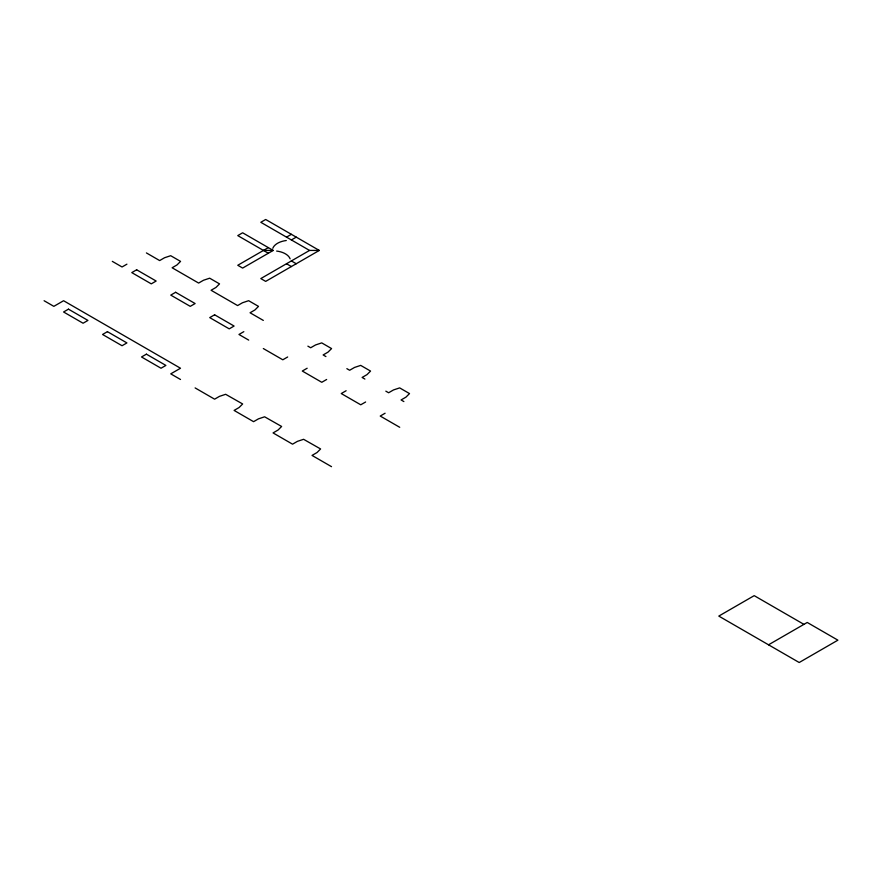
<?xml version="1.0" encoding="UTF-8"?>
<svg xmlns="http://www.w3.org/2000/svg" width="882" height="882" viewBox="0 0 882 882"><rect width="100%" height="100%" fill="white"/><g stroke="black" fill="none" stroke-linecap="round" stroke-linejoin="round"><path stroke-width="1.32" d="M126.92 264.17L122.047 266.981L112.301 261.359M268.337 247.621L237.765 265.273L242.638 268.084L273.211 250.433L242.638 232.793L237.765 235.604L268.337 253.255M286.507 237.137L291.38 234.325M291.38 239.948L296.242 237.137M309.549 250.433L260.807 278.58L265.68 281.391L319.284 250.433L265.68 219.486L260.807 222.297L309.549 250.433L319.284 250.433M243.829 331.665L238.956 334.476L248.702 340.11M287.675 356.978L282.802 359.79L263.321 348.544M307.157 368.235L302.294 371.046L321.776 382.292L326.649 379.481M346.13 390.737L341.257 393.548L360.749 404.794L365.622 401.983M385.103 413.228L380.23 416.05L399.722 427.296M768.531 644.808L807.228 622.46L837.9 640.167L799.202 662.514L718.797 616.088L754.198 595.648L803.932 624.368M263.464 250.433L273.211 250.433M291.38 260.929L296.242 263.74M286.507 263.74L291.38 266.551M146.401 252.914L159.653 260.576L164.526 257.753L170.7 255.703L180.556 261.392L176.984 264.953L172.122 267.764L198.626 283.067L203.499 280.255L209.673 278.194L219.53 283.883L215.958 287.455L211.085 290.266L237.6 305.569L242.473 302.758L248.647 300.696L258.503 306.385L254.931 309.957L250.058 312.768L263.321 320.42M307.884 346.152L310.673 347.762L315.547 344.95L321.721 342.889L331.577 348.577L328.005 352.138L323.132 354.95L325.921 356.56M346.858 368.654L349.647 370.264L354.52 367.452L360.694 365.391L370.55 371.079L366.978 374.641L362.105 377.452L364.894 379.062M385.831 391.156L388.62 392.766L393.493 389.943L399.667 387.893L409.513 393.581L405.952 397.143L401.078 399.954L403.868 401.564M44.1 300.729L53.846 306.352L63.581 300.729L180.501 368.235L170.755 373.858L180.501 379.481M195.12 387.915L214.602 399.171L219.475 396.36L225.649 394.298L242.649 403.967L239.088 407.528L234.094 410.417L253.575 421.673L258.448 418.862L264.622 416.8L281.623 426.469L278.062 430.03L273.056 432.919L292.548 444.175L297.421 441.353L303.595 439.302L320.596 448.96L317.035 452.532L312.03 455.421L331.522 466.666M276.65 251.061A17.541 10.132 0 0 1 290.112 258.834M272.814 248.305A17.541 10.132 0 0 1 286.286 240.521M68.454 309.163L63.581 311.985L83.073 323.231L87.946 320.42L68.454 309.163M136.655 269.793L131.782 272.604L151.274 283.861L156.147 281.038L136.655 269.793M107.428 331.665L102.555 334.476L122.047 345.733L126.92 342.922L107.428 331.665M175.628 292.295L170.755 295.106L190.247 306.352L195.12 303.54L175.628 292.295M146.401 354.167L141.528 356.978L161.02 368.235L165.893 365.424L146.401 354.167M214.602 314.797L209.729 317.608L229.221 328.854L234.094 326.042L214.602 314.797"/></g></svg>
